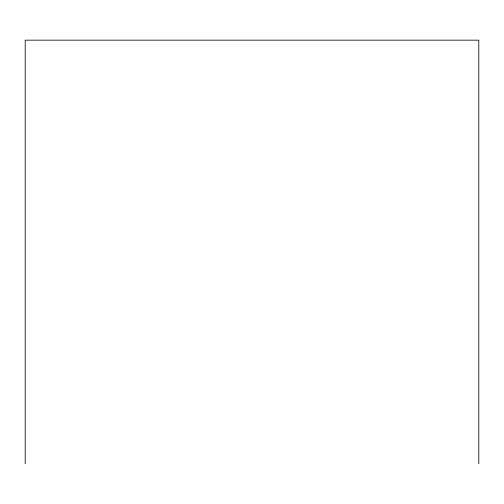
<?xml version="1.0" encoding="UTF-8"?>
<svg xmlns="http://www.w3.org/2000/svg" width="504" height="504" viewBox="0 0 504 504"><rect width="100%" height="100%" fill="white"/><g stroke="black" fill="none" stroke-linecap="round" stroke-linejoin="round"><path stroke-width="0.76" d="M478.8 463.837L478.8 40.163L25.2 40.163L25.2 463.837"/></g></svg>
